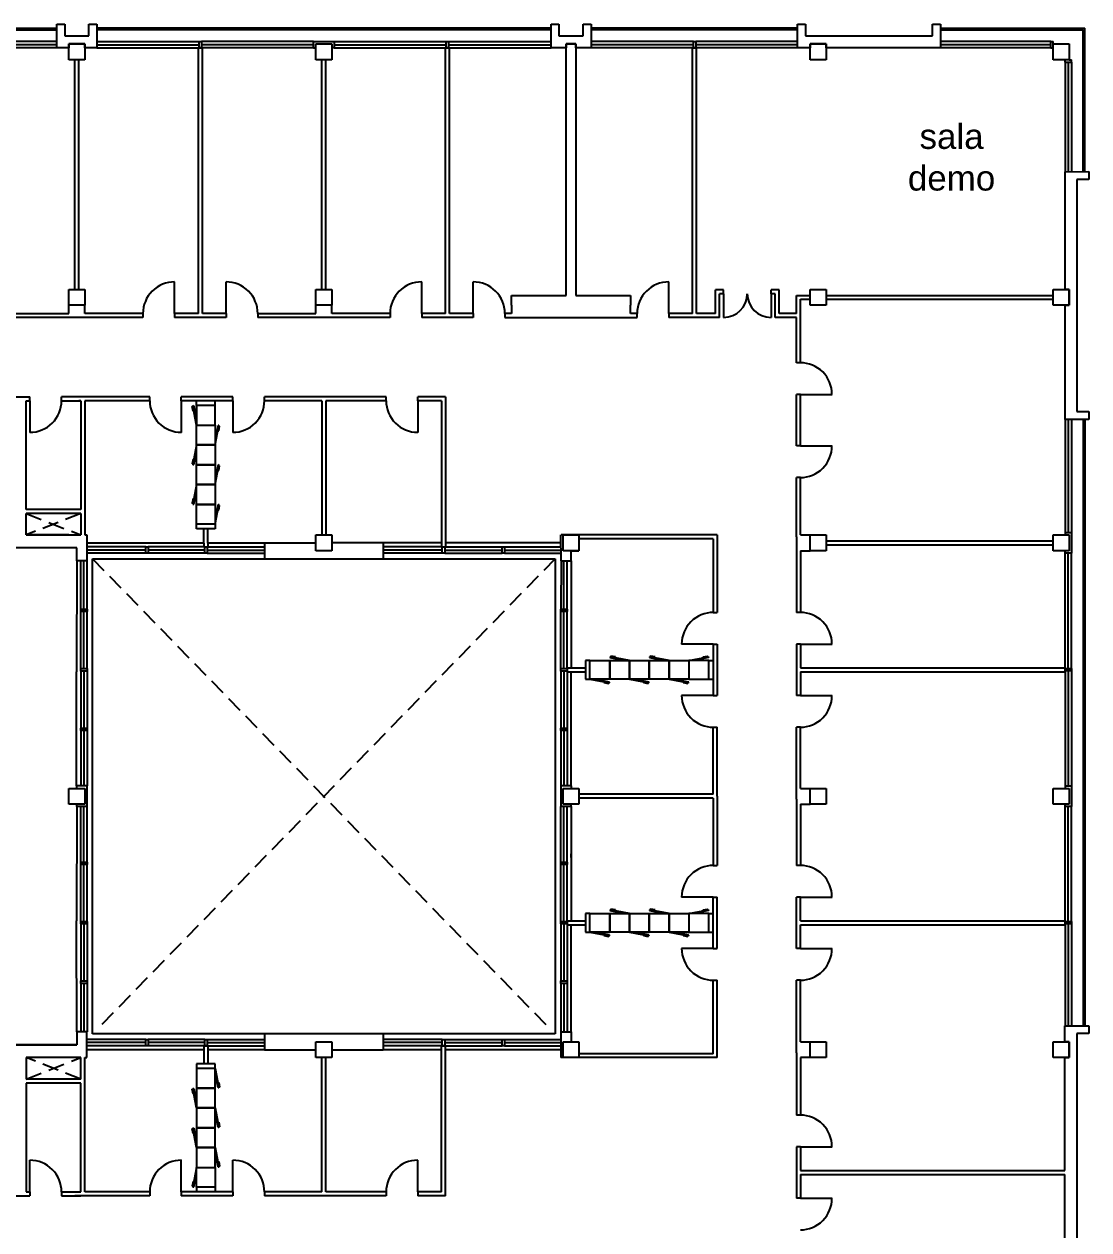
# Model space of a CAD drawing. Header units: millimetres. Extents: x 1723 to 2754, y 1557 to 2103.
# Drawn here: x 2540.6 to 2753.5, y 1862 to 2103.2 of the extents above; entities that cross this region are included whole.
import ezdxf

# ---------------------------------------------------------------- set-up
doc = ezdxf.new("R2010")
doc.units = ezdxf.units.MM
doc.linetypes.add('CONTINUA', pattern=[0])
doc.linetypes.add('TRATTEGGIATA2', pattern=[0.375, 0.25, -0.125])
for name, color, linetype in [('arredi', 143, 'Continuous'), ('PROIEZIONI', 4, 'CONTINUA'), ('SEZIONI', 7, 'Continuous')]:
    doc.layers.add(name, color=color, linetype=linetype)
doc.styles.add('Arial', font='Arial.ttf')

# ---------------------------------------------------------------- blocks, each defined once
blk = doc.blocks.new('MODULOPARETEATTREZZATA')
at = {"linetype": 'Continuous'}
for p, q in [((47, 0), (0, 0)), ((0, 0), (0, -50)), ((47, 0), (56.2, -49.1)), ((47, -50), (47, 0)), ((54.3, -49.5), (47, -10.8)), ((0, -50), (47, -50)), ((56.2, -49.1), (54.3, -49.5)), ((54.9, -35.7), (55.9, -35.5)), ((57.1, -47.5), (54.9, -35.7)), ((55.9, -35.5), (58.1, -47.3)), ((58.1, -47.3), (57.1, -47.5))]:
    blk.add_line(p, q, dxfattribs=at)
blk = doc.blocks.new('A$C261A0735')
at = {"ltscale": 0.5}
for p, q in [((29.6, 359.5), (29.6, 323.3)), ((39.6, 359.5), (39.6, 323.3)), ((58.1, 323.3), (11.1, 323.3)), ((11.1, 323.3), (11.1, 311.8)), ((58.1, 311.8), (58.1, 323.3))]:
    blk.add_line(p, q, dxfattribs=at)
for p, q in [((11.1, 11.8), (11.1, 0)), ((58.1, 11.8), (58.1, 0))]:
    blk.add_line(p, q)
for p in [(11.1, 311.8), (11.1, 211.8), (11.1, 111.8)]:
    blk.add_blockref('MODULOPARETEATTREZZATA', p)
at = {"rotation": 180}
for p in [(58.1, 211.8), (58.1, 111.8)]:
    blk.add_blockref('MODULOPARETEATTREZZATA', p, dxfattribs=at)
at = {"xscale": -1, "rotation": 359.999999999999}
blk.add_blockref('MODULOPARETEATTREZZATA', (58.1, 61.8), dxfattribs=at)

msp = doc.modelspace()

# ---------------------------------------------------------------- linework, layer by layer
at = {"layer": 'arredi', "ltscale": 0.5}
for p, q in [((2652.84, 1975.9), (2652.84, 1972.18)), ((2653.75, 1975.9), (2652.84, 1975.9)), ((2652.84, 1972.18), (2653.75, 1972.18)), ((2652.84, 1925.3), (2652.84, 1921.58)), ((2653.75, 1925.3), (2652.84, 1925.3)), ((2652.84, 1921.58), (2653.75, 1921.58)), ((2575.09, 1895.23), (2575.09, 1894.32)), ((2578.81, 1895.23), (2575.09, 1895.23)), ((2578.81, 1894.32), (2578.81, 1895.23))]:
    msp.add_line(p, q, dxfattribs=at)
at = {"layer": 'arredi'}
for p, q in [((2677.51, 1975.9), (2678.42, 1975.9)), ((2677.51, 1972.18), (2678.42, 1972.18)), ((2677.51, 1925.3), (2678.42, 1925.3)), ((2677.51, 1921.58), (2678.42, 1921.58)), ((2575.09, 1870.56), (2575.09, 1869.62)), ((2578.81, 1870.56), (2578.81, 1869.62))]:
    msp.add_line(p, q, dxfattribs=at)
at = {"layer": 'PROIEZIONI', "ltscale": 0.5}
for p, q in [((2501.71, 2102.39), (2547.13, 2102.39)), ((2501.71, 2102.04), (2547.13, 2102.04)), ((2645.97, 2102.39), (2555.13, 2102.39)), ((2645.97, 2102.04), (2555.13, 2102.04)), ((2695.28, 2102.39), (2653.97, 2102.39)), ((2695.28, 2102.04), (2653.97, 2102.04)), ((2723.87, 2102.39), (2752.75, 2102.39)), ((2723.87, 2102.04), (2752.4, 2102.04)), ((2752.4, 2073.68), (2752.4, 2102.04)), ((2752.75, 2073.68), (2752.75, 2102.39)), ((2547.13, 2099.7), (2526.66, 2099.7)), ((2547.13, 2099.07), (2526.66, 2099.07)), ((2547.13, 2098.43), (2526.66, 2098.43)), ((2555.13, 2099.7), (2575.61, 2099.7)), ((2555.13, 2099.07), (2575.61, 2099.07)), ((2555.13, 2098.43), (2575.61, 2098.43)), ((2598.49, 2099.7), (2576.08, 2099.7)), ((2598.49, 2099.07), (2576.08, 2099.07)), ((2598.49, 2098.43), (2576.08, 2098.43)), ((2602.61, 2099.7), (2625.03, 2099.7)), ((2602.61, 2099.07), (2625.03, 2099.07)), ((2602.61, 2098.43), (2625.03, 2098.43)), ((2625.5, 2099.7), (2645.97, 2099.7)), ((2625.5, 2099.07), (2645.97, 2099.07)), ((2625.5, 2098.43), (2645.97, 2098.43)), ((2674.45, 2099.7), (2653.97, 2099.7)), ((2674.45, 2099.07), (2653.97, 2099.07)), ((2674.45, 2098.43), (2653.97, 2098.43)), ((2695.28, 2099.7), (2674.92, 2099.7)), ((2695.28, 2099.07), (2674.92, 2099.07)), ((2695.28, 2098.43), (2674.92, 2098.43)), ((2745.94, 2099.7), (2723.87, 2099.7)), ((2745.94, 2099.07), (2723.87, 2099.07)), ((2745.94, 2098.43), (2723.87, 2098.43)), ((2748.79, 2095.58), (2748.79, 2073.67)), ((2749.42, 2095.58), (2749.42, 2073.67)), ((2750.06, 2095.58), (2750.06, 2073.67)), ((2748.79, 2024.1), (2748.79, 2001.48)), ((2749.42, 2024.1), (2749.42, 2001.48)), ((2750.06, 2024.1), (2750.06, 2001.48)), ((2752.37, 2024.1), (2752.37, 1902.86)), ((2752.72, 2024.1), (2752.72, 1902.86)), ((2553.11, 1999.42), (2576.56, 1999.42)), ((2576.56, 1999.39), (2576.56, 1998.63)), ((2577.35, 1999.42), (2588.67, 1999.42)), ((2577.35, 1999.39), (2577.35, 1998.63)), ((2624.08, 1999.42), (2602.14, 1999.42)), ((2647.91, 1999.42), (2624.87, 1999.42)), ((2564.92, 1998.63), (2553.11, 1998.63)), ((2564.92, 1998), (2553.11, 1998)), ((2564.92, 1997.37), (2553.11, 1997.37)), ((2576.56, 1998.63), (2565.39, 1998.63)), ((2576.71, 1998), (2565.39, 1998)), ((2576.71, 1997.37), (2565.39, 1997.37)), ((2576.56, 1998.63), (2577.35, 1998.63)), ((2577.19, 1998), (2588.67, 1998)), ((2577.19, 1997.37), (2588.67, 1997.37)), ((2577.35, 1998.63), (2588.67, 1998.63)), ((2624.08, 1998.63), (2612.43, 1998.63)), ((2624.23, 1998), (2612.43, 1998)), ((2624.23, 1997.37), (2612.43, 1997.37)), ((2624.71, 1998), (2636.19, 1998)), ((2624.71, 1997.37), (2636.19, 1997.37)), ((2624.87, 1998.63), (2636.19, 1998.63)), ((2636.67, 1998.63), (2647.91, 1998.63)), ((2636.67, 1998), (2647.91, 1998)), ((2636.67, 1997.37), (2647.91, 1997.37)), ((2748.79, 1974.28), (2748.79, 1997.37)), ((2749.42, 1974.28), (2749.42, 1997.37)), ((2750.06, 1974.28), (2750.06, 1997.37)), ((2551.13, 1995.86), (2551.1, 1974.44)), ((2551.92, 1986.16), (2551.92, 1995.86)), ((2552.56, 1986.16), (2552.56, 1995.86)), ((2553.19, 1986.16), (2553.19, 1995.86)), ((2554.3, 1996.26), (2588.67, 1996.26)), ((2554.3, 1901.22), (2554.3, 1996.26)), ((2612.43, 1996.26), (2646.81, 1996.26)), ((2646.81, 1996.26), (2646.81, 1901.22)), ((2647.99, 1995.86), (2647.91, 1986.16)), ((2648.55, 1986.16), (2648.55, 1995.86)), ((2649.18, 1986.16), (2649.18, 1995.86)), ((2649.97, 1995.86), (2650, 1974.44)), ((2551.92, 1974.28), (2551.92, 1985.68)), ((2552.56, 1974.28), (2552.56, 1985.68)), ((2553.19, 1974.28), (2553.19, 1985.68)), ((2647.91, 1974.28), (2647.91, 1985.68)), ((2648.55, 1974.28), (2648.55, 1985.68)), ((2649.18, 1974.28), (2649.18, 1985.68)), ((2551.1, 1974.44), (2551.1, 1973.65)), ((2551.1, 1950.8), (2551.1, 1973.65)), ((2551.92, 1973.8), (2551.92, 1962.4)), ((2552.56, 1973.8), (2552.56, 1962.4)), ((2553.19, 1973.8), (2553.19, 1962.4)), ((2647.91, 1973.8), (2647.91, 1962.4)), ((2648.55, 1973.8), (2648.55, 1962.4)), ((2649.18, 1973.8), (2649.18, 1962.4)), ((2649.97, 1950.8), (2650, 1973.65)), ((2748.79, 1973.81), (2748.79, 1950.8)), ((2749.42, 1973.81), (2749.42, 1950.8)), ((2750.06, 1973.81), (2750.06, 1950.8)), ((2551.92, 1961.92), (2551.92, 1950.8)), ((2552.56, 1961.92), (2552.56, 1950.8)), ((2553.19, 1961.92), (2553.19, 1950.8)), ((2647.91, 1961.92), (2647.91, 1950.8)), ((2648.55, 1961.92), (2648.55, 1950.8)), ((2649.18, 1961.92), (2649.18, 1950.8)), ((2551.13, 1946.68), (2551.1, 1923.83)), ((2551.92, 1935.56), (2551.92, 1946.68)), ((2552.56, 1935.56), (2552.56, 1946.68)), ((2553.19, 1935.56), (2553.19, 1946.68)), ((2647.91, 1935.56), (2647.91, 1946.68)), ((2648.55, 1935.56), (2648.55, 1946.68)), ((2649.18, 1935.56), (2649.18, 1946.68)), ((2649.97, 1946.68), (2650, 1923.83)), ((2748.79, 1923.68), (2748.79, 1946.68)), ((2749.42, 1923.68), (2749.42, 1946.68)), ((2750.06, 1923.68), (2750.06, 1946.68)), ((2551.92, 1923.68), (2551.92, 1935.08)), ((2552.56, 1923.68), (2552.56, 1935.08)), ((2553.19, 1923.68), (2553.19, 1935.08)), ((2647.91, 1923.68), (2647.91, 1935.08)), ((2648.55, 1923.68), (2648.55, 1935.08)), ((2649.18, 1923.68), (2649.18, 1935.08)), ((2551.13, 1901.62), (2551.1, 1923.04)), ((2551.92, 1923.2), (2551.92, 1911.8)), ((2552.56, 1923.2), (2552.56, 1911.8)), ((2553.19, 1923.2), (2553.19, 1911.8)), ((2647.91, 1923.2), (2647.91, 1911.8)), ((2648.55, 1923.2), (2648.55, 1911.8)), ((2649.18, 1923.2), (2649.18, 1911.8)), ((2649.97, 1901.62), (2650, 1923.04)), ((2748.79, 1923.2), (2748.79, 1902.86)), ((2749.42, 1923.2), (2749.42, 1902.86)), ((2750.06, 1923.2), (2750.06, 1902.86)), ((2551.92, 1911.32), (2551.92, 1901.62)), ((2552.56, 1911.32), (2552.56, 1901.62)), ((2553.19, 1911.32), (2553.19, 1901.62)), ((2647.91, 1911.32), (2647.91, 1901.62)), ((2648.55, 1911.32), (2648.55, 1901.62)), ((2649.18, 1911.32), (2649.18, 1901.62)), ((2588.67, 1901.22), (2554.3, 1901.22)), ((2646.81, 1901.22), (2612.43, 1901.22)), ((2564.92, 1900.12), (2553.11, 1900.12)), ((2564.92, 1899.48), (2553.11, 1899.48)), ((2564.92, 1898.85), (2553.11, 1898.85)), ((2576.56, 1898.06), (2553.11, 1898.06)), ((2576.71, 1900.12), (2565.39, 1900.12)), ((2576.71, 1899.48), (2565.39, 1899.48)), ((2576.8, 1898.85), (2565.39, 1898.85)), ((2577.19, 1900.12), (2588.67, 1900.12)), ((2577.19, 1899.48), (2588.67, 1899.48)), ((2577.27, 1898.85), (2588.67, 1898.85)), ((2588.67, 1898.06), (2577.35, 1898.06)), ((2624.23, 1900.12), (2612.43, 1900.12)), ((2624.23, 1899.48), (2612.43, 1899.48)), ((2624.31, 1898.85), (2612.43, 1898.85)), ((2624.08, 1898.06), (2612.43, 1898.06)), ((2624.71, 1900.12), (2636.19, 1900.12)), ((2624.71, 1899.48), (2636.19, 1899.48)), ((2624.79, 1898.85), (2636.19, 1898.85)), ((2647.91, 1898.06), (2624.87, 1898.06)), ((2636.67, 1900.12), (2647.91, 1900.12)), ((2636.67, 1899.48), (2647.91, 1899.48)), ((2636.67, 1898.85), (2647.91, 1898.85))]:
    msp.add_line(p, q, dxfattribs=at)
at = {"layer": 'PROIEZIONI'}
for p, q in [((2570.69, 2045.3), (2570.69, 2051.63)), ((2580.99, 2045.3), (2580.99, 2051.63)), ((2620.12, 2045.3), (2620.12, 2051.63)), ((2630.41, 2045.3), (2630.41, 2051.63)), ((2669.54, 2045.3), (2669.54, 2051.63)), ((2680.47, 2049.26), (2680.47, 2044.5)), ((2689.98, 2049.26), (2689.98, 2044.5)), ((2695.84, 2029.13), (2702.18, 2029.13)), ((2541.75, 2027.86), (2541.75, 2021.53)), ((2572.04, 2027.86), (2572.04, 2021.53)), ((2582.34, 2027.86), (2582.34, 2021.53)), ((2619.32, 2027.86), (2619.32, 2021.53)), ((2695.84, 2018.83), (2702.18, 2018.83)), ((2678.42, 1979.19), (2672.08, 1979.19)), ((2695.84, 1979.19), (2702.18, 1979.19)), ((2678.42, 1968.89), (2672.08, 1968.89)), ((2695.84, 1968.89), (2702.18, 1968.89)), ((2678.42, 1928.59), (2672.08, 1928.59)), ((2695.84, 1928.59), (2702.18, 1928.59)), ((2678.42, 1918.29), (2672.08, 1918.29)), ((2695.84, 1918.29), (2702.18, 1918.29)), ((2695.84, 1878.65), (2702.18, 1878.65)), ((2541.75, 1869.62), (2541.75, 1875.96)), ((2572.04, 1869.62), (2572.04, 1875.96)), ((2582.34, 1869.62), (2582.34, 1875.96)), ((2619.32, 1869.62), (2619.32, 1875.96)), ((2695.84, 1868.35), (2702.18, 1868.35))]:
    msp.add_line(p, q, dxfattribs=at)
at = {"layer": 'PROIEZIONI', "color": 143, "linetype": 'TRATTEGGIATA2', "ltscale": 13}
for p, q in [((2540.99, 2005.3), (2551.92, 2001.01)), ((2551.92, 2005.3), (2540.99, 2001.01)), ((2554.3, 1996.26), (2645.63, 1902.41)), ((2646.81, 1996.26), (2555.48, 1902.41)), ((2540.99, 1892.18), (2551.92, 1896.47)), ((2551.92, 1892.18), (2540.99, 1896.47))]:
    msp.add_line(p, q, dxfattribs=at)
at = {"layer": 'PROIEZIONI'}
for centre, radius, start, end in [((2570.68, 2045.3), 6.32, 89.8816, 180), ((2581, 2045.3), 6.32, 0, 90.1184), ((2620.1, 2045.3), 6.32, 89.8816, 180), ((2630.42, 2045.3), 6.32, 0, 90.1184), ((2669.52, 2045.3), 6.32, 89.8816, 180), ((2680.47, 2049.26), 4.75, 270, 0), ((2689.98, 2049.26), 4.75, 180, 270), ((2695.84, 2029.14), 6.32, 359.8816, 90), ((2541.76, 2027.86), 6.32, 269.8816, 0), ((2572.03, 2027.86), 6.32, 180, 270.1184), ((2582.35, 2027.86), 6.32, 269.8816, 0), ((2619.31, 2027.86), 6.32, 180, 270.1184), ((2695.84, 2018.82), 6.32, 270, 0.1184), ((2678.42, 1979.2), 6.32, 90, 180.1014), ((2695.84, 1979.2), 6.32, 359.8816, 90), ((2678.42, 1968.88), 6.32, 179.8816, 270), ((2695.84, 1968.88), 6.32, 270, 0.1014), ((2678.42, 1928.6), 6.32, 90, 180.1184), ((2695.84, 1928.6), 6.32, 359.8816, 90), ((2678.42, 1918.28), 6.32, 179.8816, 270), ((2695.84, 1918.28), 6.32, 270, 0.1184), ((2695.84, 1878.66), 6.32, 359.8816, 90), ((2541.76, 1869.62), 6.32, 0, 90.1184), ((2572.03, 1869.62), 6.32, 89.8816, 180), ((2582.35, 1869.62), 6.32, 0, 90.1184), ((2619.31, 1869.62), 6.32, 89.8816, 180), ((2695.84, 1868.34), 6.32, 270, 0.1184)]:
    msp.add_arc(centre, radius, start, end, dxfattribs=at)
at = {"layer": 'SEZIONI', "ltscale": 0.5}
for p, q in [((2547.13, 2103.18), (2548.72, 2103.18)), ((2547.13, 2098.43), (2547.13, 2103.18)), ((2548.72, 2103.18), (2548.72, 2100.81)), ((2553.55, 2103.18), (2555.13, 2103.18)), ((2553.55, 2100.81), (2553.55, 2103.18)), ((2555.13, 2103.18), (2555.13, 2098.43)), ((2645.97, 2103.18), (2647.56, 2103.18)), ((2645.97, 2098.43), (2645.97, 2103.18)), ((2647.56, 2103.18), (2647.56, 2100.81)), ((2652.39, 2103.18), (2653.97, 2103.18)), ((2652.39, 2100.81), (2652.39, 2103.18)), ((2653.97, 2103.18), (2653.97, 2098.43)), ((2695.28, 2103.18), (2696.86, 2103.18)), ((2695.28, 2098.43), (2695.28, 2103.18)), ((2696.86, 2103.18), (2696.86, 2100.81)), ((2722.28, 2103.18), (2723.87, 2103.18)), ((2722.28, 2100.81), (2722.28, 2103.18)), ((2723.87, 2103.18), (2723.87, 2098.43)), ((2548.72, 2100.81), (2553.55, 2100.81)), ((2647.56, 2100.81), (2652.39, 2100.81)), ((2696.86, 2100.81), (2722.28, 2100.81)), ((2549.55, 2098.43), (2547.13, 2098.43)), ((2549.55, 2099.22), (2552.72, 2099.22)), ((2552.72, 2099.22), (2549.55, 2099.22)), ((2549.55, 2096.06), (2549.55, 2099.22)), ((2549.55, 2099.22), (2549.55, 2098.43)), ((2552.72, 2099.22), (2552.72, 2096.06)), ((2552.72, 2098.43), (2552.72, 2099.22)), ((2555.13, 2098.43), (2552.72, 2098.43)), ((2575.45, 2045.29), (2575.45, 2098.43)), ((2575.45, 2098.43), (2576.24, 2098.43)), ((2576.24, 2045.29), (2576.24, 2098.43)), ((2598.97, 2096.06), (2598.97, 2099.22)), ((2598.97, 2099.22), (2602.14, 2099.22)), ((2602.14, 2099.22), (2602.14, 2096.06)), ((2624.87, 2045.29), (2624.87, 2098.43)), ((2624.87, 2098.43), (2625.66, 2098.43)), ((2625.66, 2045.29), (2625.66, 2098.43)), ((2648.98, 2098.43), (2645.97, 2098.43)), ((2648.98, 2048.93), (2648.98, 2099.22)), ((2648.98, 2099.22), (2650.96, 2099.22)), ((2650.96, 2099.22), (2648.98, 2099.22)), ((2648.98, 2099.22), (2648.98, 2098.43)), ((2650.96, 2099.22), (2650.96, 2048.93)), ((2650.96, 2098.43), (2650.96, 2099.22)), ((2653.97, 2098.43), (2650.96, 2098.43)), ((2674.29, 2045.29), (2674.29, 2098.43)), ((2674.29, 2098.43), (2675.08, 2098.43)), ((2675.08, 2045.29), (2675.08, 2098.43)), ((2697.81, 2098.43), (2695.28, 2098.43)), ((2697.81, 2096.06), (2697.81, 2099.22)), ((2697.81, 2099.22), (2700.98, 2099.22)), ((2700.98, 2099.22), (2697.81, 2099.22)), ((2697.81, 2099.22), (2697.81, 2098.43)), ((2700.98, 2099.22), (2700.98, 2096.06)), ((2700.98, 2098.43), (2700.98, 2099.22)), ((2723.87, 2098.43), (2700.98, 2098.43)), ((2746.41, 2096.06), (2746.41, 2099.22)), ((2746.41, 2099.22), (2749.58, 2099.22)), ((2749.58, 2099.22), (2749.58, 2096.06)), ((2552.72, 2096.06), (2549.55, 2096.06)), ((2550.74, 2050.12), (2550.74, 2096.06)), ((2551.53, 2050.12), (2551.53, 2096.06)), ((2602.14, 2096.06), (2598.97, 2096.06)), ((2600.16, 2050.12), (2600.16, 2096.06)), ((2600.95, 2050.12), (2600.95, 2096.06)), ((2700.98, 2096.06), (2697.81, 2096.06)), ((2749.58, 2096.06), (2746.41, 2096.06)), ((2748.79, 2073.67), (2753.54, 2073.68)), ((2748.79, 2050.12), (2748.79, 2073.67)), ((2751.16, 2072.09), (2751.16, 2025.68)), ((2753.54, 2072.09), (2751.16, 2072.09)), ((2753.54, 2073.68), (2753.54, 2072.09)), ((2549.55, 2050.12), (2552.72, 2050.12)), ((2549.55, 2046.95), (2549.55, 2050.12)), ((2552.72, 2050.12), (2552.72, 2046.95)), ((2598.97, 2050.12), (2602.14, 2050.12)), ((2598.97, 2046.95), (2598.97, 2050.12)), ((2602.14, 2050.12), (2602.14, 2046.95)), ((2679.69, 2050.04), (2678.9, 2050.04)), ((2678.9, 2045.29), (2678.9, 2050.04)), ((2680.47, 2050.04), (2679.68, 2050.04)), ((2680.47, 2049.24), (2680.47, 2050.04)), ((2689.98, 2049.24), (2689.98, 2050.04)), ((2690.76, 2050.04), (2689.98, 2050.04)), ((2691.57, 2050.04), (2690.78, 2050.04)), ((2691.58, 2045.29), (2691.57, 2050.04)), ((2697.81, 2050.12), (2700.98, 2050.12)), ((2697.81, 2046.95), (2697.81, 2050.12)), ((2700.98, 2050.12), (2700.98, 2046.95)), ((2746.41, 2050.12), (2749.58, 2050.12)), ((2746.41, 2046.95), (2746.41, 2050.12)), ((2749.58, 2050.12), (2748.79, 2050.12)), ((2749.58, 2050.12), (2749.58, 2046.95)), ((2749.58, 2046.95), (2749.58, 2050.12)), ((2638.09, 2046.95), (2638.09, 2048.93)), ((2638.09, 2048.93), (2648.98, 2048.93)), ((2650.96, 2048.93), (2661.85, 2048.93)), ((2661.85, 2048.93), (2661.85, 2046.95)), ((2680.47, 2049.24), (2679.68, 2049.24)), ((2679.7, 2044.49), (2679.69, 2049.24)), ((2690.77, 2049.24), (2689.98, 2049.24)), ((2690.78, 2044.51), (2690.77, 2049.24)), ((2695.05, 2048.93), (2697.81, 2048.93)), ((2695.05, 2045.29), (2695.05, 2048.93)), ((2695.84, 2048.14), (2697.81, 2048.14)), ((2695.84, 2035.46), (2695.84, 2048.14)), ((2700.98, 2048.93), (2746.41, 2048.93)), ((2700.98, 2048.14), (2746.41, 2048.14)), ((2537.91, 2045.29), (2549.55, 2045.29)), ((2552.72, 2046.95), (2549.55, 2046.95)), ((2549.55, 2045.29), (2549.55, 2046.95)), ((2552.72, 2045.29), (2552.72, 2046.95)), ((2564.36, 2045.29), (2552.72, 2045.29)), ((2564.36, 2045.29), (2564.36, 2044.49)), ((2575.45, 2045.29), (2570.69, 2045.29)), ((2570.69, 2045.29), (2570.69, 2044.49)), ((2580.99, 2045.29), (2576.24, 2045.29)), ((2580.99, 2045.29), (2580.99, 2044.49)), ((2587.33, 2045.29), (2598.97, 2045.29)), ((2587.33, 2045.29), (2587.33, 2044.49)), ((2602.14, 2046.95), (2598.97, 2046.95)), ((2598.97, 2045.29), (2598.97, 2046.95)), ((2602.14, 2045.29), (2602.14, 2046.95)), ((2613.78, 2045.29), (2602.14, 2045.29)), ((2613.78, 2045.29), (2613.78, 2044.49)), ((2624.87, 2045.29), (2620.12, 2045.29)), ((2620.12, 2045.29), (2620.12, 2044.49)), ((2630.41, 2045.29), (2625.66, 2045.29)), ((2630.41, 2045.29), (2630.41, 2044.49)), ((2638.09, 2045.29), (2636.75, 2045.29)), ((2636.75, 2045.29), (2636.75, 2044.49)), ((2638.09, 2046.95), (2638.09, 2045.29)), ((2661.85, 2045.29), (2661.85, 2046.95)), ((2663.2, 2045.29), (2661.85, 2045.29)), ((2663.2, 2044.49), (2663.2, 2045.29)), ((2674.29, 2045.29), (2669.54, 2045.29)), ((2669.54, 2045.29), (2669.54, 2044.49)), ((2678.9, 2045.29), (2675.08, 2045.29)), ((2695.05, 2045.29), (2691.58, 2045.28)), ((2700.98, 2046.95), (2697.81, 2046.95)), ((2749.58, 2046.95), (2746.41, 2046.95)), ((2748.79, 2046.95), (2749.58, 2046.95)), ((2748.79, 2024.1), (2748.79, 2046.95)), ((2564.36, 2044.49), (2537.91, 2044.49)), ((2580.99, 2044.49), (2570.69, 2044.49)), ((2613.78, 2044.49), (2587.33, 2044.49)), ((2630.41, 2044.49), (2620.12, 2044.49)), ((2636.75, 2044.49), (2663.2, 2044.49)), ((2679.7, 2044.49), (2669.54, 2044.49)), ((2695.05, 2044.49), (2690.78, 2044.51)), ((2695.05, 2035.46), (2695.05, 2044.49)), ((2695.84, 2035.46), (2695.05, 2035.46)), ((2530.66, 2028.65), (2541.75, 2028.65)), ((2541.75, 2027.86), (2541.75, 2028.65)), ((2541.75, 2027.86), (2541.75, 2028.65)), ((2548.08, 2027.86), (2548.08, 2028.65)), ((2565.71, 2028.65), (2548.08, 2028.65)), ((2565.71, 2027.86), (2565.71, 2028.65)), ((2582.34, 2028.65), (2572.04, 2028.65)), ((2572.04, 2027.86), (2572.04, 2028.65)), ((2582.34, 2027.86), (2582.34, 2028.65)), ((2600.55, 2028.65), (2588.67, 2028.65)), ((2588.67, 2027.86), (2588.67, 2028.65)), ((2612.99, 2028.65), (2600.55, 2028.65)), ((2612.99, 2027.86), (2612.99, 2028.65)), ((2624.87, 2028.65), (2619.32, 2028.65)), ((2619.32, 2027.86), (2619.32, 2028.65)), ((2624.87, 2028.65), (2624.87, 1998.63)), ((2695.84, 2029.13), (2695.05, 2029.13)), ((2695.05, 2018.83), (2695.05, 2029.13)), ((2695.84, 2018.83), (2695.84, 2029.13)), ((2540.99, 2027.86), (2541.75, 2027.86)), ((2540.99, 2027.86), (2541.75, 2027.86)), ((2540.99, 2006.1), (2540.99, 2027.86)), ((2548.08, 2027.86), (2551.92, 2027.86)), ((2551.92, 2027.86), (2551.53, 2027.86)), ((2551.92, 2027.86), (2551.92, 2006.1)), ((2552.72, 2027.86), (2552.72, 2001.01)), ((2565.71, 2027.86), (2552.72, 2027.86)), ((2582.34, 2027.86), (2572.04, 2027.86)), ((2600.16, 2027.86), (2588.67, 2027.86)), ((2600.16, 2027.86), (2600.16, 2001.01)), ((2600.95, 2027.86), (2600.95, 2001.01)), ((2612.99, 2027.86), (2600.95, 2027.86)), ((2624.08, 2027.86), (2619.32, 2027.86)), ((2624.08, 2027.86), (2624.08, 1998.63)), ((2753.54, 2024.1), (2748.79, 2024.1)), ((2751.16, 2025.68), (2753.54, 2025.68)), ((2753.54, 2025.68), (2753.54, 2024.1)), ((2695.84, 2018.83), (2695.05, 2018.83)), ((2695.05, 2000.61), (2695.05, 2012.49)), ((2695.84, 2012.49), (2695.05, 2012.49)), ((2695.84, 2001.01), (2695.84, 2012.49)), ((2551.92, 2006.1), (2540.99, 2006.1)), ((2540.99, 2001.01), (2540.99, 2005.3)), ((2551.92, 2005.3), (2540.99, 2005.3)), ((2551.92, 2005.3), (2551.92, 2001.01)), ((2540.99, 2001.01), (2551.92, 2001.01)), ((2540.99, 2001.01), (2551.92, 2001.01)), ((2549.55, 2001.01), (2540.99, 2001.01)), ((2552.72, 2001.01), (2553.11, 2001.01)), ((2552.72, 2001.01), (2553.11, 2001.01)), ((2553.11, 2001.01), (2553.11, 1995.86)), ((2588.67, 1999.42), (2598.97, 1999.42)), ((2588.67, 1999.42), (2588.67, 1996.26)), ((2598.97, 2001.01), (2602.14, 2001.01)), ((2598.97, 1997.84), (2598.97, 2001.01)), ((2602.14, 2001.01), (2602.14, 1997.84)), ((2612.43, 1999.42), (2612.43, 1996.26)), ((2647.99, 1995.86), (2647.91, 2001.01)), ((2679.21, 2001.01), (2647.99, 2001.01)), ((2648.39, 1997.84), (2648.39, 2001.01)), ((2648.39, 2001.01), (2651.56, 2001.01)), ((2651.56, 2001.01), (2651.56, 1997.84)), ((2678.42, 2000.22), (2651.56, 2000.22)), ((2678.42, 2000.22), (2678.42, 1985.52)), ((2679.21, 2001.01), (2679.21, 1985.52)), ((2695.05, 2000.61), (2695.05, 1985.53)), ((2695.84, 2001.01), (2697.81, 2001.01)), ((2697.81, 2001.01), (2700.98, 2001.01)), ((2697.81, 1997.84), (2697.81, 2001.01)), ((2700.98, 2001.01), (2700.98, 1997.84)), ((2700.98, 1999.82), (2746.41, 1999.82)), ((2746.41, 2001.01), (2749.58, 2001.01)), ((2746.41, 1997.84), (2746.41, 2001.01)), ((2749.58, 2001.01), (2749.58, 1997.84)), ((2551.13, 1998.43), (2528.96, 1998.43)), ((2551.13, 1998.43), (2528.96, 1998.43)), ((2551.13, 1995.86), (2551.13, 1998.43)), ((2602.14, 1997.84), (2598.97, 1997.84)), ((2651.56, 1997.84), (2648.39, 1997.84)), ((2649.97, 1997.84), (2651.56, 1997.84)), ((2649.97, 1995.86), (2649.97, 1997.84)), ((2695.84, 1997.84), (2697.81, 1997.84)), ((2695.84, 1997.84), (2695.84, 1985.53)), ((2700.98, 1997.84), (2697.81, 1997.84)), ((2700.98, 1999.03), (2746.41, 1999.03)), ((2749.58, 1997.84), (2746.41, 1997.84)), ((2553.11, 1995.86), (2551.13, 1995.86)), ((2588.67, 1996.26), (2612.43, 1996.26)), ((2647.99, 1995.86), (2649.97, 1995.86)), ((2678.42, 1985.52), (2679.21, 1985.52)), ((2695.84, 1985.53), (2695.05, 1985.53)), ((2678.42, 1979.19), (2678.42, 1968.89)), ((2678.42, 1979.19), (2679.21, 1979.19)), ((2679.21, 1979.19), (2679.21, 1968.89)), ((2695.05, 1979.19), (2695.05, 1968.89)), ((2695.84, 1979.19), (2695.05, 1979.19)), ((2695.84, 1979.19), (2695.84, 1974.44)), ((2649.18, 1974.44), (2652.84, 1974.44)), ((2649.18, 1973.65), (2652.84, 1973.65)), ((2695.84, 1974.44), (2748.79, 1974.44)), ((2695.84, 1973.65), (2748.79, 1973.65)), ((2695.84, 1973.65), (2695.84, 1968.89)), ((2748.79, 1973.65), (2748.79, 1974.44)), ((2678.42, 1968.89), (2679.21, 1968.89)), ((2695.84, 1968.89), (2695.05, 1968.89)), ((2678.42, 1962.56), (2679.21, 1962.56)), ((2678.42, 1949.14), (2678.42, 1962.56)), ((2679.21, 1948.74), (2679.21, 1962.56)), ((2695.84, 1962.56), (2695.05, 1962.56)), ((2695.05, 1948.15), (2695.05, 1962.56)), ((2695.84, 1950.32), (2695.84, 1962.56)), ((2549.55, 1950.32), (2552.72, 1950.32)), ((2549.55, 1947.16), (2549.55, 1950.32)), ((2552.72, 1950.32), (2552.72, 1947.16)), ((2648.39, 1947.16), (2648.39, 1950.32)), ((2648.39, 1950.32), (2651.56, 1950.32)), ((2651.56, 1950.32), (2651.56, 1947.16)), ((2678.42, 1949.14), (2651.56, 1949.14)), ((2679.21, 1948.74), (2679.21, 1934.92)), ((2695.84, 1950.32), (2697.81, 1950.32)), ((2697.81, 1947.16), (2697.81, 1950.32)), ((2697.81, 1950.32), (2700.98, 1950.32)), ((2700.98, 1950.32), (2700.98, 1947.16)), ((2746.41, 1947.16), (2746.41, 1950.32)), ((2746.41, 1950.32), (2749.58, 1950.32)), ((2749.58, 1950.32), (2749.58, 1947.16)), ((2552.72, 1947.16), (2549.55, 1947.16)), ((2651.56, 1947.16), (2648.39, 1947.16)), ((2678.42, 1948.34), (2651.56, 1948.34)), ((2678.42, 1948.34), (2678.42, 1934.92)), ((2695.05, 1948.15), (2695.05, 1934.92)), ((2695.84, 1947.16), (2695.84, 1934.92)), ((2695.84, 1947.16), (2697.81, 1947.16)), ((2700.98, 1947.16), (2697.81, 1947.16)), ((2749.58, 1947.16), (2746.41, 1947.16)), ((2649.97, 1936.47), (2649.97, 1937.26)), ((2678.42, 1934.92), (2679.21, 1934.92)), ((2695.84, 1934.92), (2695.05, 1934.92)), ((2678.42, 1918.29), (2678.42, 1928.59)), ((2678.42, 1928.59), (2679.21, 1928.59)), ((2679.21, 1918.29), (2679.21, 1928.59)), ((2695.05, 1918.29), (2695.05, 1928.59)), ((2695.84, 1928.59), (2695.05, 1928.59)), ((2695.84, 1923.83), (2695.84, 1928.59)), ((2551.1, 1923.04), (2551.1, 1923.83)), ((2649.18, 1923.83), (2652.84, 1923.83)), ((2649.18, 1923.04), (2652.84, 1923.04)), ((2695.84, 1923.83), (2748.79, 1923.83)), ((2695.84, 1923.04), (2748.79, 1923.04)), ((2695.84, 1918.29), (2695.84, 1923.04)), ((2748.79, 1923.04), (2748.79, 1923.83)), ((2678.42, 1918.29), (2679.21, 1918.29)), ((2695.84, 1918.29), (2695.05, 1918.29)), ((2678.42, 1911.96), (2679.21, 1911.96)), ((2678.42, 1897.26), (2678.42, 1911.96)), ((2679.21, 1896.47), (2679.21, 1911.96)), ((2695.05, 1897.46), (2695.05, 1911.95)), ((2695.84, 1911.95), (2695.05, 1911.95)), ((2695.84, 1899.64), (2695.84, 1911.95)), ((2748.76, 1902.86), (2753.51, 1902.86)), ((2748.76, 1899.64), (2748.76, 1902.86)), ((2753.51, 1902.86), (2753.51, 1901.27)), ((2551.13, 1901.62), (2551.13, 1899.05)), ((2553.11, 1901.62), (2551.13, 1901.62)), ((2553.11, 1896.47), (2553.11, 1901.62)), ((2612.43, 1901.22), (2588.67, 1901.22)), ((2588.67, 1901.22), (2588.67, 1898.06)), ((2612.43, 1901.22), (2612.43, 1898.06)), ((2647.91, 1901.62), (2647.91, 1896.47)), ((2647.91, 1901.62), (2649.97, 1901.62)), ((2649.97, 1901.62), (2649.97, 1899.64)), ((2751.14, 1901.27), (2751.11, 1850.77)), ((2753.51, 1901.27), (2751.14, 1901.27)), ((2528.96, 1899.05), (2551.13, 1899.05)), ((2551.13, 1899.05), (2528.96, 1899.05)), ((2576.56, 1898.85), (2576.56, 1895.23)), ((2577.35, 1898.85), (2577.35, 1895.23)), ((2598.97, 1899.64), (2602.14, 1899.64)), ((2598.97, 1896.47), (2598.97, 1899.64)), ((2602.14, 1899.64), (2602.14, 1896.47)), ((2602.14, 1898.06), (2612.43, 1898.06)), ((2624.08, 1869.62), (2624.08, 1898.85)), ((2624.87, 1868.83), (2624.87, 1898.85)), ((2648.39, 1899.64), (2651.56, 1899.64)), ((2648.39, 1896.47), (2648.39, 1899.64)), ((2649.97, 1899.64), (2651.56, 1899.64)), ((2651.56, 1899.64), (2651.56, 1896.47)), ((2695.84, 1899.64), (2697.81, 1899.64)), ((2697.81, 1899.64), (2700.98, 1899.64)), ((2697.81, 1896.47), (2697.81, 1899.64)), ((2700.98, 1899.64), (2700.98, 1896.47)), ((2746.41, 1899.64), (2749.58, 1899.64)), ((2746.41, 1896.47), (2746.41, 1899.64)), ((2749.58, 1899.64), (2748.76, 1899.64)), ((2749.58, 1899.64), (2749.58, 1896.47)), ((2749.58, 1896.47), (2749.58, 1899.64)), ((2540.99, 1896.47), (2540.99, 1892.18)), ((2551.92, 1896.47), (2540.99, 1896.47)), ((2551.92, 1892.18), (2551.92, 1896.47)), ((2551.92, 1892.18), (2551.92, 1896.47)), ((2552.72, 1869.62), (2552.72, 1896.47)), ((2602.14, 1896.47), (2598.97, 1896.47)), ((2600.16, 1869.62), (2600.16, 1896.47)), ((2600.95, 1869.62), (2600.95, 1896.47)), ((2679.21, 1896.47), (2647.91, 1896.47)), ((2651.56, 1896.47), (2648.39, 1896.47)), ((2678.42, 1897.26), (2651.56, 1897.26)), ((2695.05, 1897.46), (2695.05, 1884.99)), ((2695.84, 1896.47), (2695.84, 1884.99)), ((2700.98, 1896.47), (2695.84, 1896.47)), ((2749.58, 1896.47), (2746.41, 1896.47)), ((2748.75, 1873.9), (2748.76, 1896.47)), ((2748.76, 1896.47), (2749.58, 1896.47)), ((2551.92, 1892.18), (2540.99, 1892.18)), ((2540.99, 1891.38), (2540.99, 1869.62)), ((2551.92, 1891.38), (2540.99, 1891.38)), ((2551.92, 1869.62), (2551.92, 1891.38)), ((2695.84, 1884.99), (2695.05, 1884.99)), ((2695.05, 1878.65), (2695.05, 1868.35)), ((2695.84, 1878.65), (2695.05, 1878.65)), ((2695.84, 1878.65), (2695.84, 1873.9)), ((2695.84, 1873.9), (2748.75, 1873.9)), ((2695.84, 1873.11), (2748.75, 1873.11)), ((2695.84, 1873.11), (2695.84, 1868.35)), ((2748.74, 1850.53), (2748.75, 1873.11)), ((2540.99, 1869.62), (2541.75, 1869.62)), ((2541.75, 1869.62), (2541.75, 1868.83)), ((2548.08, 1869.62), (2551.92, 1869.62)), ((2548.08, 1869.62), (2548.08, 1868.83)), ((2565.71, 1869.62), (2552.72, 1869.62)), ((2565.71, 1869.62), (2565.71, 1868.83)), ((2582.34, 1869.62), (2572.04, 1869.62)), ((2572.04, 1869.62), (2572.04, 1868.83)), ((2582.34, 1869.62), (2582.34, 1868.83)), ((2600.16, 1869.62), (2588.67, 1869.62)), ((2588.67, 1869.62), (2588.67, 1868.83)), ((2612.99, 1869.62), (2600.95, 1869.62)), ((2612.99, 1869.62), (2612.99, 1868.83)), ((2624.08, 1869.62), (2619.32, 1869.62)), ((2619.32, 1869.62), (2619.32, 1868.83)), ((2530.66, 1868.83), (2541.75, 1868.83)), ((2548.08, 1868.83), (2551.92, 1868.83)), ((2565.71, 1868.83), (2550.74, 1868.83)), ((2582.34, 1868.83), (2572.04, 1868.83)), ((2600.55, 1868.83), (2588.67, 1868.83)), ((2612.99, 1868.83), (2600.55, 1868.83)), ((2624.87, 1868.83), (2619.32, 1868.83)), ((2695.84, 1868.35), (2695.05, 1868.35))]:
    msp.add_line(p, q, dxfattribs=at)
at = {"layer": 'SEZIONI', "color": 0}
for p, q in [((2598.49, 2098.43), (2598.49, 2099.7)), ((2598.49, 2099.7), (2602.61, 2099.7)), ((2598.49, 2098.43), (2598.97, 2098.43)), ((2602.61, 2098.43), (2602.14, 2098.43)), ((2602.61, 2099.7), (2602.61, 2098.43)), ((2745.94, 2098.43), (2745.94, 2099.7)), ((2745.94, 2099.7), (2746.41, 2099.7)), ((2745.94, 2098.43), (2746.41, 2098.43)), ((2746.41, 2099.22), (2746.41, 2099.7)), ((2748.79, 2095.58), (2748.79, 2096.06)), ((2749.58, 2096.06), (2750.06, 2096.06)), ((2750.06, 2095.58), (2750.06, 2096.06)), ((2748.79, 2095.58), (2750.06, 2095.58)), ((2748.79, 2001.48), (2748.79, 2001.01)), ((2748.79, 2001.48), (2750.06, 2001.48)), ((2750.06, 2001.48), (2750.06, 1997.37)), ((2624.08, 1998.63), (2624.87, 1998.63)), ((2748.79, 1997.37), (2748.79, 1997.84)), ((2750.06, 1997.37), (2748.79, 1997.37)), ((2553.19, 1950.8), (2551.1, 1950.8)), ((2551.1, 1950.8), (2551.1, 1950.32)), ((2553.19, 1946.68), (2553.19, 1950.8)), ((2649.97, 1950.8), (2647.91, 1950.8)), ((2647.91, 1950.8), (2647.91, 1946.68)), ((2649.97, 1950.8), (2649.97, 1950.32)), ((2748.79, 1950.8), (2748.79, 1950.32)), ((2748.79, 1950.8), (2750.06, 1950.8)), ((2750.06, 1950.8), (2750.06, 1946.68)), ((2551.13, 1946.68), (2551.13, 1947.16)), ((2553.19, 1946.68), (2551.13, 1946.68)), ((2649.97, 1946.68), (2647.91, 1946.68)), ((2649.97, 1946.68), (2649.97, 1947.16)), ((2748.79, 1946.68), (2748.79, 1947.16)), ((2750.06, 1946.68), (2748.79, 1946.68)), ((2576.56, 1898.85), (2577.35, 1898.85)), ((2588.67, 1898.06), (2598.97, 1898.06)), ((2624.08, 1898.85), (2624.87, 1898.85)), ((2552.72, 1896.47), (2553.11, 1896.47))]:
    msp.add_line(p, q, dxfattribs=at)
at = {"layer": 'SEZIONI', "ltscale": 0.5}
for points in [[(2575.61, 2098.43), (2575.61, 2099.7), (2576.08, 2099.7), (2576.08, 2098.43)], [(2625.03, 2098.43), (2625.03, 2099.7), (2625.5, 2099.7), (2625.5, 2098.43)], [(2674.45, 2098.43), (2674.45, 2099.7), (2674.92, 2099.7), (2674.92, 2098.43)], [(2564.92, 1998.63), (2565.39, 1998.63), (2565.39, 1997.37), (2564.92, 1997.37)], [(2576.71, 1998.63), (2577.19, 1998.63), (2577.19, 1997.37), (2576.71, 1997.37)], [(2624.23, 1998.63), (2624.71, 1998.63), (2624.71, 1997.37), (2624.23, 1997.37)], [(2636.19, 1998.63), (2636.67, 1998.63), (2636.67, 1997.37), (2636.19, 1997.37)], [(2551.92, 1986.16), (2553.19, 1986.16), (2553.19, 1985.68), (2551.92, 1985.68)], [(2647.91, 1986.16), (2649.18, 1986.16), (2649.18, 1985.68), (2647.91, 1985.68)], [(2551.92, 1974.28), (2553.19, 1974.28), (2553.19, 1973.8), (2551.92, 1973.8)], [(2647.91, 1974.28), (2649.18, 1974.28), (2649.18, 1973.8), (2647.91, 1973.8)], [(2748.79, 1974.28), (2750.06, 1974.28), (2750.06, 1973.81), (2748.79, 1973.81)], [(2551.92, 1962.4), (2553.19, 1962.4), (2553.19, 1961.92), (2551.92, 1961.92)], [(2647.91, 1962.4), (2649.18, 1962.4), (2649.18, 1961.92), (2647.91, 1961.92)], [(2551.92, 1935.56), (2553.19, 1935.56), (2553.19, 1935.08), (2551.92, 1935.08)], [(2647.91, 1935.56), (2649.18, 1935.56), (2649.18, 1935.08), (2647.91, 1935.08)], [(2551.92, 1923.68), (2553.19, 1923.68), (2553.19, 1923.2), (2551.92, 1923.2)], [(2647.91, 1923.68), (2649.18, 1923.68), (2649.18, 1923.2), (2647.91, 1923.2)], [(2748.79, 1923.68), (2750.06, 1923.67), (2750.06, 1923.2), (2748.79, 1923.2)], [(2551.92, 1911.8), (2553.19, 1911.8), (2553.19, 1911.32), (2551.92, 1911.32)], [(2647.91, 1911.8), (2649.18, 1911.8), (2649.18, 1911.32), (2647.91, 1911.32)], [(2564.92, 1900.12), (2565.39, 1900.12), (2565.39, 1898.85), (2564.92, 1898.85)], [(2576.71, 1900.12), (2577.19, 1900.12), (2577.19, 1898.85), (2576.71, 1898.85)], [(2624.23, 1900.12), (2624.71, 1900.12), (2624.71, 1898.85), (2624.23, 1898.85)], [(2636.19, 1900.12), (2636.67, 1900.12), (2636.67, 1898.85), (2636.19, 1898.85)]]:
    msp.add_lwpolyline(points, close=True, dxfattribs=at)

# ---------------------------------------------------------------- block references
at = {"layer": 'arredi', "ltscale": 0.5, "xscale": -0.07920000000000002, "yscale": 0.07920000000000002, "zscale": 0.07920000000000002, "rotation": 180}
msp.add_blockref('A$C261A0735', (2574.21, 2027.86), dxfattribs=at)
at = {"layer": 'arredi', "yscale": 0.07920000000000002, "zscale": 0.07920000000000002}
for p, xscale, rotation in [((2653.75, 1975.9), -0.07920000000000002, 90), ((2661.67, 1972.18), -0.07920000000000002, 270), ((2661.67, 1975.9), -0.07920000000000002, 90), ((2669.59, 1972.18), -0.07920000000000002, 270), ((2669.59, 1975.9), -0.07920000000000002, 90), ((2673.55, 1972.18), 0.07920000000000002, 90), ((2653.75, 1925.3), -0.07920000000000002, 90), ((2661.67, 1921.58), -0.07920000000000002, 270), ((2661.67, 1925.3), -0.07920000000000002, 90), ((2669.59, 1921.58), -0.07920000000000002, 270), ((2669.59, 1925.3), -0.07920000000000002, 90), ((2673.55, 1921.58), 0.07920000000000002, 90), ((2578.81, 1886.4), 0.07920000000000002, 180), ((2578.81, 1878.48), 0.07920000000000002, 180)]:
    msp.add_blockref('MODULOPARETEATTREZZATA', p, dxfattribs=dict(at, xscale=xscale, rotation=rotation))
for p, xscale in [((2575.09, 1894.32), 0.07920000000000002), ((2575.09, 1886.4), 0.07920000000000002), ((2575.09, 1878.48), 0.07920000000000002), ((2578.81, 1874.52), -0.07920000000000002)]:
    msp.add_blockref('MODULOPARETEATTREZZATA', p, dxfattribs=dict(at, xscale=xscale))

# ---------------------------------------------------------------- texts
at = {"insert": (2708.41, 2083.23), "char_height": 5, "width": 35.3377, "attachment_point": 1, "style": 'Arial'}
msp.add_mtext('\\pxqc;sala\\Pdemo', dxfattribs=at)

doc.saveas('drawing.dxf')
